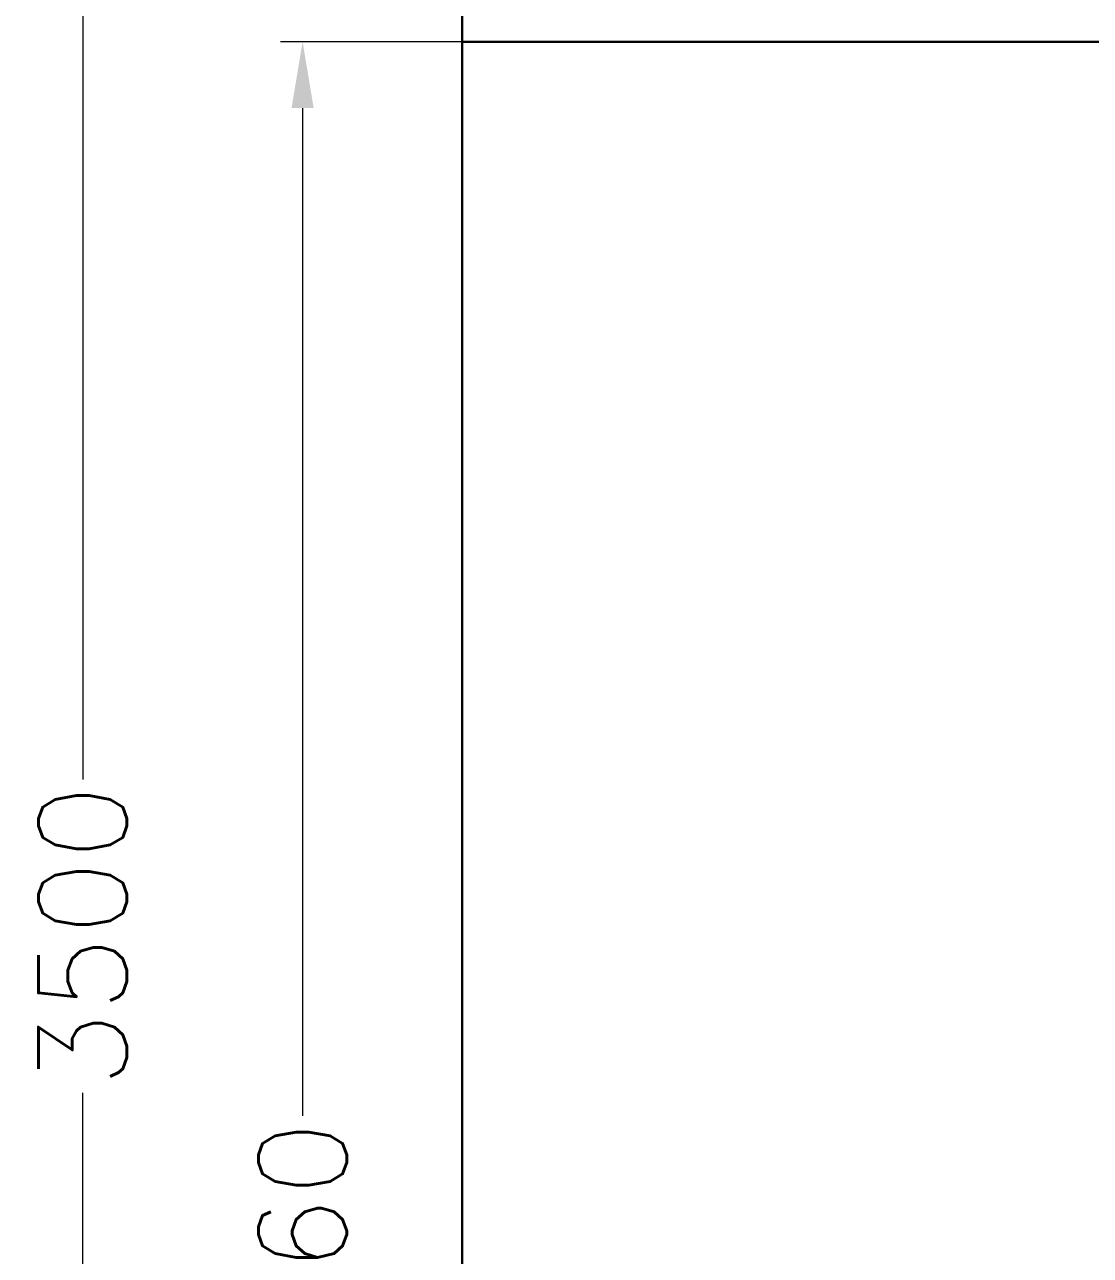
# Model space of a CAD drawing. Header units: millimetres. Extents: x 3552052 to 4144896, y -707811 to -630695.
# Drawn here: x 3877300 to 3878504, y -689843 to -688453 of the extents above; entities that cross this region are included whole.
import ezdxf

# ---------------------------------------------------------------- set-up
doc = ezdxf.new("R2010")
doc.units = ezdxf.units.MM
doc.header["$LTSCALE"] = 6
doc.header["$MEASUREMENT"] = 0
doc.layers.get('Defpoints').update_dxf_attribs({"linetype": 'CONTINUOUS', "lineweight": 0})
doc.layers.add('ELE-4M UPS P.SB', color=3, linetype='CONTINUOUS', lineweight=0)
doc.layers.add('MEP_HVAC_RA_DUCT', color=1, linetype='CONTINUOUS', lineweight=0)
doc.styles.add('ROMANS', font='romans.shx')
doc.dimstyles.new('AEPL1', dxfattribs={"dimtxt": 100, "dimasz": 75, "dimexe": 25, "dimexo": 50, "dimtad": 0, "dimdec": 0, "dimtxsty": 'ROMANS', "dimcen": 2.5, "dimclrd": 7, "dimclre": 7, "dimclrt": 7, "dimadec": 0, "dimazin": 0, "dimtfac": 1, "dimtdec": 0, "dimtmove": 0, "dimatfit": 3, "dimfxl": 1, "dimlwd": 0, "dimlwe": 0, "dimarcsym": 0})

# ---------------------------------------------------------------- blocks, each defined once
blk = doc.blocks.new('*D381')
at = {"layer": 'Defpoints', "color": 0, "transparency": 16777216}
for p in [(3877614.4, -688472.8), (3878002.1, -688472.8), (3877994.1, -691232.8)]:
    blk.add_point(p, dxfattribs=at)
at = {"layer": 'ELE-4M UPS P.SB', "color": 7, "lineweight": 0, "transparency": 16777216}
for p, q in [((3877952.1, -688472.8), (3877589.4, -688472.8)), ((3877614.4, -688547.8), (3877614.4, -689686)), ((3877614.4, -691157.8), (3877614.4, -690039.7)), ((3877944.1, -691232.8), (3877589.4, -691232.8))]:
    blk.add_line(p, q, dxfattribs=at)
at = {"layer": 'ELE-4M UPS P.SB', "color": 7, "transparency": 16777216}
for points in [[(3877601.9, -688547.8), (3877626.9, -688547.8), (3877614.4, -688472.8)], [(3877601.9, -691157.8), (3877626.9, -691157.8), (3877614.4, -691232.8)]]:
    blk.add_solid(points, dxfattribs=at)
at = {"layer": 'ELE-4M UPS P.SB', "color": 7, "lineweight": -3, "transparency": 16777216, "insert": (3877614.4, -689862.8), "char_height": 100, "attachment_point": 5, "rotation": 90, "style": 'ROMANS'}
blk.add_mtext('2760', dxfattribs=at)
blk = doc.blocks.new('*D382')
at = {"layer": 'Defpoints', "color": 0, "transparency": 16777216}
for p in [(3877366, -687732.8), (3878040.5, -687732.8), (3877994.1, -691232.8)]:
    blk.add_point(p, dxfattribs=at)
at = {"layer": 'ELE-4M UPS P.SB', "color": 7, "lineweight": 0, "transparency": 16777216}
for p, q in [((3877990.5, -687732.8), (3877341, -687732.8)), ((3877366, -687807.8), (3877366, -689306)), ((3877366, -691157.8), (3877366, -689659.7)), ((3877944.1, -691232.8), (3877341, -691232.8))]:
    blk.add_line(p, q, dxfattribs=at)
at = {"layer": 'ELE-4M UPS P.SB', "color": 7, "transparency": 16777216}
for points in [[(3877353.5, -687807.8), (3877378.5, -687807.8), (3877366, -687732.8)], [(3877353.5, -691157.8), (3877378.5, -691157.8), (3877366, -691232.8)]]:
    blk.add_solid(points, dxfattribs=at)
at = {"layer": 'ELE-4M UPS P.SB', "color": 7, "lineweight": -3, "transparency": 16777216, "insert": (3877366, -689482.8), "char_height": 100, "attachment_point": 5, "rotation": 90, "style": 'ROMANS'}
blk.add_mtext('3500', dxfattribs=at)

msp = doc.modelspace()

# ---------------------------------------------------------------- linework, layer by layer
at = {"layer": 'MEP_HVAC_RA_DUCT', "color": 7, "lineweight": 30}
msp.add_line((3877794.7, -687732.8), (3877794.7, -691232.8), dxfattribs=at)
msp.add_lwpolyline([(3881094.7, -688472.8), (3877794.7, -688472.8)], dxfattribs=at)

# ---------------------------------------------------------------- dimensions: what is measured, and where the dimension line sits
at = {"layer": 'ELE-4M UPS P.SB', "color": 0, "lineweight": -3}
for base, p2, picture, middle in [((3877366, -687732.8), (3878040.5, -687732.8), '*D382', (3877366, -689482.8)), ((3877614.4, -688472.8), (3878002.1, -688472.8), '*D381', (3877614.4, -689862.8))]:
    dim = msp.add_linear_dim(base=base, p1=(3877994.1, -691232.8), p2=p2, angle=90, dimstyle='AEPL1', dxfattribs=at)
    dim.commit()
    dim.dimension.update_dxf_attribs({"geometry": picture, "text_midpoint": middle, "dimtype": 160})

doc.saveas('drawing.dxf')
